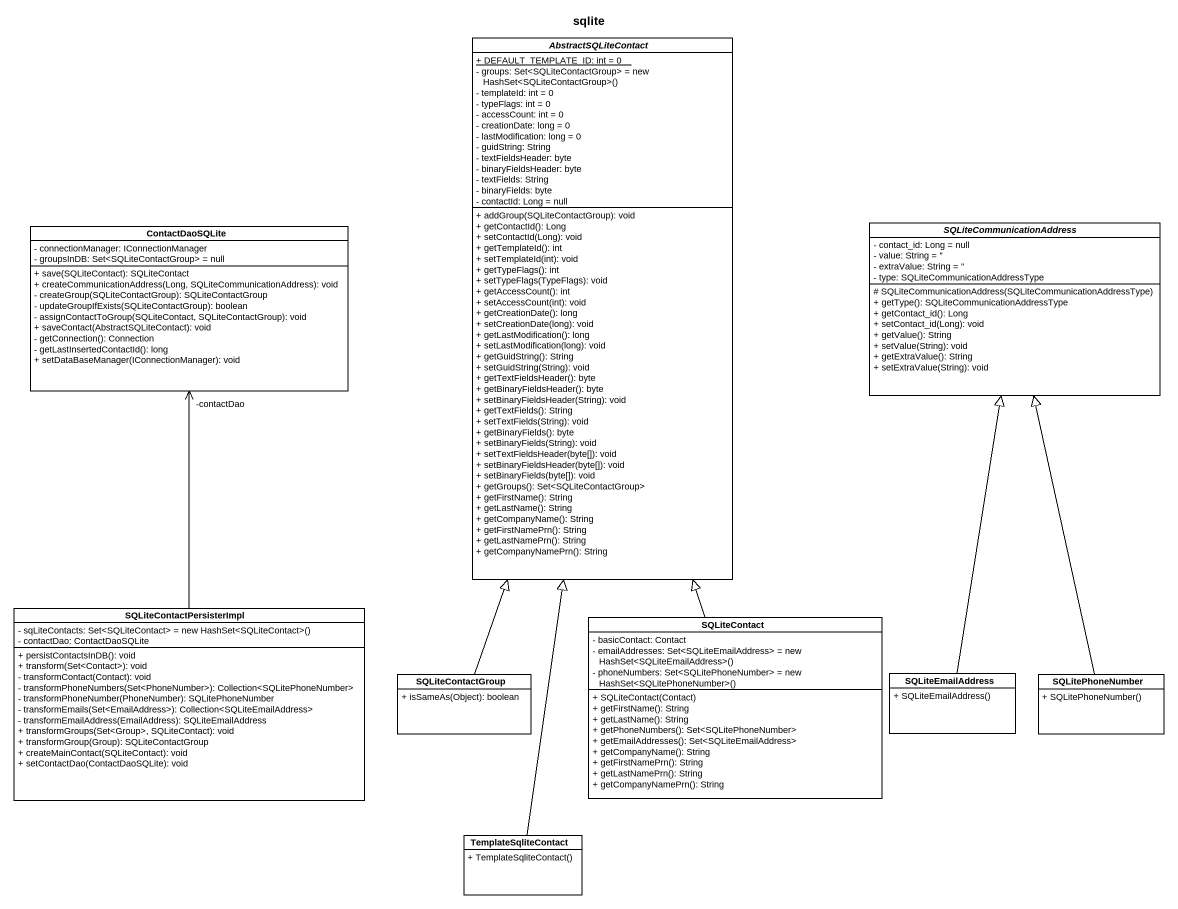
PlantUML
@startuml
title sqlite
hide circle
hide empty members
skinparam classAttributeIconSize 0
abstract class AbstractSQLiteContact {
  {static} + DEFAULT_TEMPLATE_ID: int = 0
  {field} - groups: Set<SQLiteContactGroup> = new HashSet<SQLiteContactGroup>()
  - templateId: int = 0
  - typeFlags: int = 0
  - accessCount: int = 0
  - creationDate: long = 0
  - lastModification: long = 0
  - guidString: String
  - textFieldsHeader: byte
  - binaryFieldsHeader: byte
  - textFields: String
  - binaryFields: byte
  - contactId: Long = null
  + addGroup(SQLiteContactGroup): void
  + getContactId(): Long
  + setContactId(Long): void
  + getTemplateId(): int
  + setTemplateId(int): void
  + getTypeFlags(): int
  + setTypeFlags(TypeFlags): void
  + getAccessCount(): int
  + setAccessCount(int): void
  + getCreationDate(): long
  + setCreationDate(long): void
  + getLastModification(): long
  + setLastModification(long): void
  + getGuidString(): String
  + setGuidString(String): void
  + getTextFieldsHeader(): byte
  + getBinaryFieldsHeader(): byte
  + setBinaryFieldsHeader(String): void
  + getTextFields(): String
  + setTextFields(String): void
  + getBinaryFields(): byte
  + setBinaryFields(String): void
  + setTextFieldsHeader(byte[]): void
  + setBinaryFieldsHeader(byte[]): void
  + setBinaryFields(byte[]): void
  + getGroups(): Set<SQLiteContactGroup>
  + getFirstName(): String
  + getLastName(): String
  + getCompanyName(): String
  + getFirstNamePrn(): String
  + getLastNamePrn(): String
  + getCompanyNamePrn(): String
}
class ContactDaoSQLite {
  - connectionManager: IConnectionManager
  - groupsInDB: Set<SQLiteContactGroup> = null
  + save(SQLiteContact): SQLiteContact
  + createCommunicationAddress(Long, SQLiteCommunicationAddress): void
  - createGroup(SQLiteContactGroup): SQLiteContactGroup
  - updateGroupIfExists(SQLiteContactGroup): boolean
  - assignContactToGroup(SQLiteContact, SQLiteContactGroup): void
  + saveContact(AbstractSQLiteContact): void
  - getConnection(): Connection
  - getLastInsertedContactId(): long
  + setDataBaseManager(IConnectionManager): void
}
abstract class SQLiteCommunicationAddress {
  - contact_id: Long = null
  - value: String = ''
  - extraValue: String = ''
  - type: SQLiteCommunicationAddressType
  # SQLiteCommunicationAddress(SQLiteCommunicationAddressType)
  + getType(): SQLiteCommunicationAddressType
  + getContact_id(): Long
  + setContact_id(Long): void
  + getValue(): String
  + setValue(String): void
  + getExtraValue(): String
  + setExtraValue(String): void
}
class SQLiteContactPersisterImpl {
  {field} - sqLiteContacts: Set<SQLiteContact> = new HashSet<SQLiteContact>()
  - contactDao: ContactDaoSQLite
  + persistContactsInDB(): void
  + transform(Set<Contact>): void
  - transformContact(Contact): void
  - transformPhoneNumbers(Set<PhoneNumber>): Collection<SQLitePhoneNumber>
  - transformPhoneNumber(PhoneNumber): SQLitePhoneNumber
  - transformEmails(Set<EmailAddress>): Collection<SQLiteEmailAddress>
  - transformEmailAddress(EmailAddress): SQLiteEmailAddress
  + transformGroups(Set<Group>, SQLiteContact): void
  + transformGroup(Group): SQLiteContactGroup
  + createMainContact(SQLiteContact): void
  + setContactDao(ContactDaoSQLite): void
}
class SQLiteContact {
  - basicContact: Contact
  {field} - emailAddresses: Set<SQLiteEmailAddress> = new HashSet<SQLiteEmailAddress>()
  {field} - phoneNumbers: Set<SQLitePhoneNumber> = new HashSet<SQLitePhoneNumber>()
  + SQLiteContact(Contact)
  + getFirstName(): String
  + getLastName(): String
  + getPhoneNumbers(): Set<SQLitePhoneNumber>
  + getEmailAddresses(): Set<SQLiteEmailAddress>
  + getCompanyName(): String
  + getFirstNamePrn(): String
  + getLastNamePrn(): String
  + getCompanyNamePrn(): String
}
class SQLiteContactGroup {
  + isSameAs(Object): boolean
}
class SQLiteEmailAddress {
  + SQLiteEmailAddress()
}
class SQLitePhoneNumber {
  + SQLitePhoneNumber()
}
class TemplateSqliteContact {
  + TemplateSqliteContact()
}
SQLiteContactPersisterImpl -up-> "-contactDao" ContactDaoSQLite
SQLiteContact -up-|> AbstractSQLiteContact
SQLiteContactGroup -up-|> AbstractSQLiteContact
SQLiteEmailAddress -up-|> SQLiteCommunicationAddress
SQLitePhoneNumber -up-|> SQLiteCommunicationAddress
TemplateSqliteContact -up-|> AbstractSQLiteContact
@enduml
